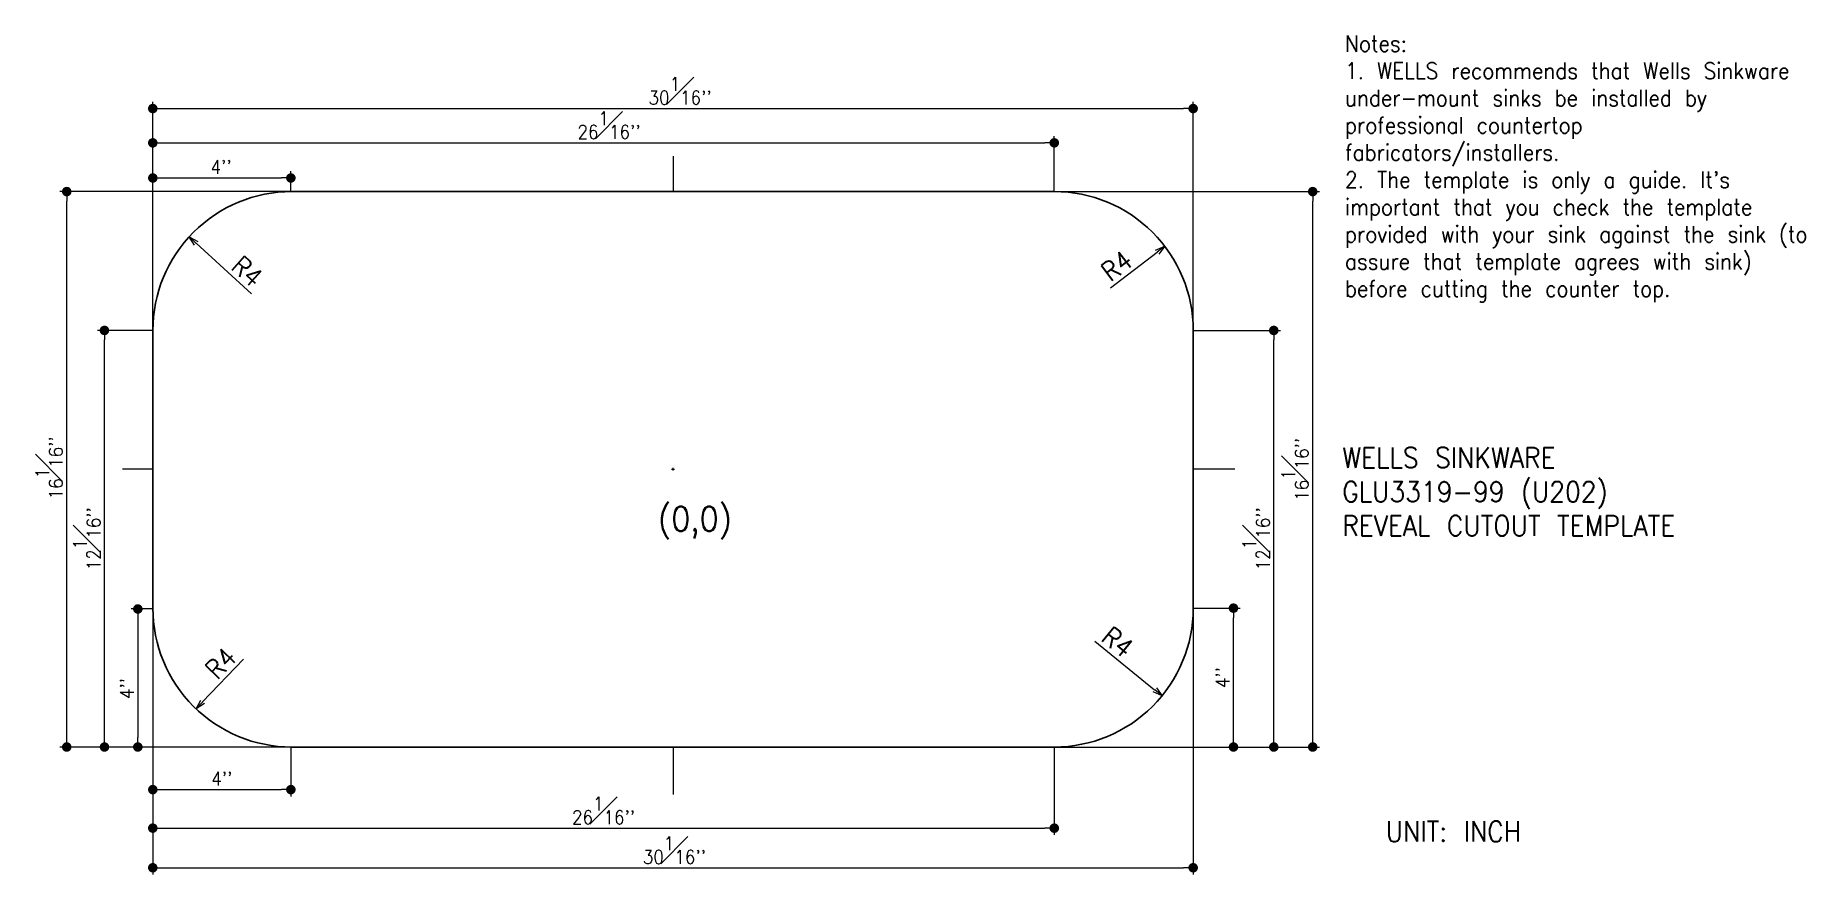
# Model space of a CAD drawing. Extents: x 11922 to 13222, y -320 to 296.
import ezdxf

# ---------------------------------------------------------------- set-up
doc = ezdxf.new("R2010")
doc.units = 0
doc.header["$LTSCALE"] = 40
doc.header["$MEASUREMENT"] = 0
doc.header["$PDMODE"] = 2
doc.layers.get('0').update_dxf_attribs({"linetype": 'CONTINUOUS'})
doc.layers.get('DEFPOINTS').update_dxf_attribs({"color": 5, "linetype": 'CONTINUOUS'})
doc.layers.add('DIM', color=5, linetype='CONTINUOUS')
doc.styles.get("Standard").update_dxf_attribs({"font": 'txt.shx', "width": 0.9})
doc.dimstyles.new('ISO-25', dxfattribs={"dimtxt": 2.5, "dimasz": 2.5, "dimexe": 1.25, "dimexo": 0.625, "dimtad": 1, "dimtxsty": 'STANDARD', "dimcen": 2.5, "dimadec": 0, "dimazin": 0, "dimtfac": 1, "dimtmove": 0, "dimatfit": 3, "dimfxl": 1, "dimarcsym": 0})

# ---------------------------------------------------------------- blocks, each defined once
blk = doc.blocks.new('_Open30')
at = {"color": 0, "linetype": 'ByBlock', "lineweight": -2}
for p, q in [((-1, 0.27), (0, 0)), ((0, 0), (-1, -0.27)), ((0, 0), (-1, 0))]:
    blk.add_line(p, q, dxfattribs=at)
blk = doc.blocks.new('*D53')
at = {"color": 0, "lineweight": -2}
blk.add_line((12081.2, 106.4), (12040.4, 143.6), dxfattribs=at)
at = {"layer": 'DEFPOINTS', "color": 0}
for p in [(12035.2, 148.3), (12110.6, 79.6)]:
    blk.add_point(p, dxfattribs=at)
at = {"color": 0, "lineweight": -2, "xscale": 7, "yscale": 7, "zscale": 7, "rotation": 137.677447518958}
blk.add_blockref('_Open30', (12035.2, 148.3), dxfattribs=at)
at = {"color": 40, "insert": (12077.9, 122.9), "char_height": 14, "attachment_point": 5, "rotation": 317.6774}
blk.add_mtext('R4', dxfattribs=at)
blk = doc.blocks.new('_DOT')
at = {"color": 0, "linetype": 'ByBlock'}
blk.add_line((-0.5, 0), (-1, 0), dxfattribs=at)
at = {"color": 0, "linetype": 'ByBlock', "const_width": 0.5}
blk.add_lwpolyline([(-0.25, 0, 1), (0.25, 0, 1)], format="xyb", close=True, dxfattribs=at)
blk = doc.blocks.new('*D54')
at = {"color": 0, "lineweight": -2}
blk.add_line((12711.9, 111), (12746.2, 137.2), dxfattribs=at)
at = {"layer": 'DEFPOINTS', "color": 0}
for p in [(12751.7, 141.4), (12670.6, 79.6)]:
    blk.add_point(p, dxfattribs=at)
at = {"color": 0, "lineweight": -2, "xscale": 7, "yscale": 7, "zscale": 7, "rotation": 37.32224615360603}
blk.add_blockref('_Open30', (12751.7, 141.4), dxfattribs=at)
at = {"color": 40, "insert": (12716.5, 127.2), "char_height": 14, "attachment_point": 5, "rotation": 37.3222}
blk.add_mtext('R4', dxfattribs=at)
blk = doc.blocks.new('*D56')
at = {"color": 0, "lineweight": -2}
blk.add_line((12700.4, -148.6), (12744.3, -184.3), dxfattribs=at)
at = {"layer": 'DEFPOINTS', "color": 0}
for p in [(12670.6, -124.4), (12749.8, -188.7)]:
    blk.add_point(p, dxfattribs=at)
at = {"color": 0, "lineweight": -2, "xscale": 7, "yscale": 7, "zscale": 7, "rotation": 320.8907110321984}
blk.add_blockref('_Open30', (12749.8, -188.7), dxfattribs=at)
at = {"color": 40, "insert": (12717.2, -149.4), "char_height": 14, "attachment_point": 5, "rotation": 320.8907}
blk.add_mtext('R4', dxfattribs=at)
blk = doc.blocks.new('*D55')
at = {"color": 0, "lineweight": -2}
blk.add_line((12075.1, -161.8), (12045.2, -193.3), dxfattribs=at)
at = {"layer": 'DEFPOINTS', "color": 0}
for p in [(12110.6, -124.4), (12040.4, -198.3)]:
    blk.add_point(p, dxfattribs=at)
at = {"color": 0, "lineweight": -2, "xscale": 7, "yscale": 7, "zscale": 7, "rotation": 226.4693396027294}
blk.add_blockref('_Open30', (12040.4, -198.3), dxfattribs=at)
at = {"color": 40, "insert": (12058.5, -164.7), "char_height": 14, "attachment_point": 5, "rotation": 46.4693}
blk.add_mtext('R4', dxfattribs=at)
blk = doc.blocks.new('*D61')
at = {"color": 0, "lineweight": -2}
for p, q in [((12008.6, -125), (12008.6, -320.1)), ((12772.6, -125), (12772.6, -320.1)), ((12015.6, -315.1), (12765.6, -315.1))]:
    blk.add_line(p, q, dxfattribs=at)
at = {"layer": 'DEFPOINTS', "color": 0}
for p in [(12008.6, -124.4), (12772.6, -124.4), (12772.6, -315.1)]:
    blk.add_point(p, dxfattribs=at)
at = {"color": 0, "lineweight": -2, "xscale": 7, "yscale": 7, "zscale": 7, "rotation": 180}
blk.add_blockref('_DOT', (12008.6, -315.1), dxfattribs=at)
at = {"color": 0, "lineweight": -2, "xscale": 7, "yscale": 7, "zscale": 7}
blk.add_blockref('_DOT', (12772.6, -315.1), dxfattribs=at)
at = {"color": 40, "insert": (12391.6, -302.1), "char_height": 10, "attachment_point": 5}
blk.add_mtext("30{\\H1.000000x;\\S1#16;}''", dxfattribs=at)
blk = doc.blocks.new('*D66')
at = {"color": 0, "lineweight": -2}
for p, q in [((12110, 181.6), (11940.4, 181.6)), ((11945.4, -219.4), (11945.4, 174.6)), ((12110, -226.4), (11940.4, -226.4))]:
    blk.add_line(p, q, dxfattribs=at)
at = {"layer": 'DEFPOINTS', "color": 0}
for p in [(11945.4, 181.6), (12110.6, 181.6), (12110.6, -226.4)]:
    blk.add_point(p, dxfattribs=at)
at = {"color": 0, "lineweight": -2, "xscale": 7, "yscale": 7, "zscale": 7}
for p, rotation in [((11945.4, 181.6), 90), ((11945.4, -226.4), 270)]:
    blk.add_blockref('_DOT', p, dxfattribs=dict(at, rotation=rotation))
at = {"color": 40, "insert": (11932.4, -21.3), "char_height": 10, "attachment_point": 5, "rotation": 90}
blk.add_mtext("16{\\H1.000000x;\\S1#16;}''", dxfattribs=at)
blk = doc.blocks.new('*D67')
at = {"color": 0, "lineweight": -2}
for p, q in [((12008, -125), (11992.6, -125)), ((11997.6, -132), (11997.6, -219.4)), ((12014.9, -226.4), (11992.6, -226.4))]:
    blk.add_line(p, q, dxfattribs=at)
at = {"layer": 'DEFPOINTS', "color": 0}
for p in [(12008.6, -125), (11997.6, -226.4), (12015.5, -226.4)]:
    blk.add_point(p, dxfattribs=at)
at = {"color": 0, "lineweight": -2, "xscale": 7, "yscale": 7, "zscale": 7}
for p, rotation in [((11997.6, -125), 90), ((11997.6, -226.4), 270)]:
    blk.add_blockref('_DOT', p, dxfattribs=dict(at, rotation=rotation))
at = {"color": 40, "insert": (11989.6, -183.4), "char_height": 10, "attachment_point": 5, "rotation": 90}
blk.add_mtext("4''", dxfattribs=at)
blk = doc.blocks.new('*D68')
at = {"color": 0, "lineweight": -2}
for p, q in [((12008, 79.6), (11968.1, 79.6)), ((11973.1, -219.4), (11973.1, 72.6)), ((12014.9, -226.4), (11968.1, -226.4))]:
    blk.add_line(p, q, dxfattribs=at)
at = {"layer": 'DEFPOINTS', "color": 0}
for p in [(11973.1, 79.6), (12008.6, 79.6), (12015.5, -226.4)]:
    blk.add_point(p, dxfattribs=at)
at = {"color": 0, "lineweight": -2, "xscale": 7, "yscale": 7, "zscale": 7}
for p, rotation in [((11973.1, 79.6), 90), ((11973.1, -226.4), 270)]:
    blk.add_blockref('_DOT', p, dxfattribs=dict(at, rotation=rotation))
at = {"color": 40, "insert": (11960.1, -73.4), "char_height": 10, "attachment_point": 5, "rotation": 90}
blk.add_mtext("12{\\H1.000000x;\\S1#16;}''", dxfattribs=at)
blk = doc.blocks.new('*D69')
at = {"color": 0, "lineweight": -2}
for p, q in [((12008.6, -125), (12008.6, -262.7)), ((12110, -227), (12110, -262.7)), ((12015.6, -257.7), (12103, -257.7))]:
    blk.add_line(p, q, dxfattribs=at)
at = {"layer": 'DEFPOINTS', "color": 0}
for p in [(12008.6, -124.4), (12110, -226.4), (12110, -257.7)]:
    blk.add_point(p, dxfattribs=at)
at = {"color": 0, "lineweight": -2, "xscale": 7, "yscale": 7, "zscale": 7, "rotation": 180}
blk.add_blockref('_DOT', (12008.6, -257.7), dxfattribs=at)
at = {"color": 0, "lineweight": -2, "xscale": 7, "yscale": 7, "zscale": 7}
blk.add_blockref('_DOT', (12110, -257.7), dxfattribs=at)
at = {"color": 40, "insert": (12059.3, -249.7), "char_height": 10, "attachment_point": 5}
blk.add_mtext("4''", dxfattribs=at)
blk = doc.blocks.new('*D70')
at = {"color": 0, "lineweight": -2}
for p, q in [((12008.6, -125), (12008.6, -291)), ((12670.6, -227), (12670.6, -291)), ((12015.6, -286), (12663.6, -286))]:
    blk.add_line(p, q, dxfattribs=at)
at = {"layer": 'DEFPOINTS', "color": 0}
for p in [(12008.6, -124.4), (12670.6, -226.4), (12670.6, -286)]:
    blk.add_point(p, dxfattribs=at)
at = {"color": 0, "lineweight": -2, "xscale": 7, "yscale": 7, "zscale": 7, "rotation": 180}
blk.add_blockref('_DOT', (12008.6, -286), dxfattribs=at)
at = {"color": 0, "lineweight": -2, "xscale": 7, "yscale": 7, "zscale": 7}
blk.add_blockref('_DOT', (12670.6, -286), dxfattribs=at)
at = {"color": 40, "insert": (12339.6, -273), "char_height": 10, "attachment_point": 5}
blk.add_mtext("26{\\H1.000000x;\\S1#16;}''", dxfattribs=at)
blk = doc.blocks.new('*D71')
at = {"color": 0, "lineweight": -2}
for p, q in [((12008.6, 80.2), (12008.6, 196.6)), ((12110, 182.2), (12110, 196.6)), ((12015.6, 191.6), (12103, 191.6))]:
    blk.add_line(p, q, dxfattribs=at)
at = {"layer": 'DEFPOINTS', "color": 0}
for p in [(12110, 191.6), (12110, 181.6), (12008.6, 79.6)]:
    blk.add_point(p, dxfattribs=at)
at = {"color": 0, "lineweight": -2, "xscale": 7, "yscale": 7, "zscale": 7, "rotation": 180}
blk.add_blockref('_DOT', (12008.6, 191.6), dxfattribs=at)
at = {"color": 0, "lineweight": -2, "xscale": 7, "yscale": 7, "zscale": 7}
blk.add_blockref('_DOT', (12110, 191.6), dxfattribs=at)
at = {"color": 40, "insert": (12058.7, 199.6), "char_height": 10, "attachment_point": 5}
blk.add_mtext("4''", dxfattribs=at)
blk = doc.blocks.new('*D72')
at = {"color": 0, "lineweight": -2}
for p, q in [((12008.6, 80.2), (12008.6, 222.4)), ((12670.6, 182.2), (12670.6, 222.4)), ((12015.6, 217.4), (12663.6, 217.4))]:
    blk.add_line(p, q, dxfattribs=at)
at = {"layer": 'DEFPOINTS', "color": 0}
for p in [(12670.6, 217.4), (12670.6, 181.6), (12008.6, 79.6)]:
    blk.add_point(p, dxfattribs=at)
at = {"color": 0, "lineweight": -2, "xscale": 7, "yscale": 7, "zscale": 7, "rotation": 180}
blk.add_blockref('_DOT', (12008.6, 217.4), dxfattribs=at)
at = {"color": 0, "lineweight": -2, "xscale": 7, "yscale": 7, "zscale": 7}
blk.add_blockref('_DOT', (12670.6, 217.4), dxfattribs=at)
at = {"color": 40, "insert": (12343.6, 230.4), "char_height": 10, "attachment_point": 5}
blk.add_mtext("26{\\H1.000000x;\\S1#16;}''", dxfattribs=at)
blk = doc.blocks.new('*D73')
at = {"color": 0, "lineweight": -2}
for p, q in [((12008.6, 80.2), (12008.6, 247.6)), ((12772.6, 80.2), (12772.6, 247.6)), ((12015.6, 242.6), (12765.6, 242.6))]:
    blk.add_line(p, q, dxfattribs=at)
at = {"layer": 'DEFPOINTS', "color": 0}
for p in [(12772.6, 242.6), (12008.6, 79.6), (12772.6, 79.6)]:
    blk.add_point(p, dxfattribs=at)
at = {"color": 0, "lineweight": -2, "xscale": 7, "yscale": 7, "zscale": 7, "rotation": 180}
blk.add_blockref('_DOT', (12008.6, 242.6), dxfattribs=at)
at = {"color": 0, "lineweight": -2, "xscale": 7, "yscale": 7, "zscale": 7}
blk.add_blockref('_DOT', (12772.6, 242.6), dxfattribs=at)
at = {"color": 40, "insert": (12395.8, 255.6), "char_height": 10, "attachment_point": 5}
blk.add_mtext("30{\\H1.000000x;\\S1#16;}''", dxfattribs=at)
blk = doc.blocks.new('*D74')
at = {"color": 0, "lineweight": -2}
for p, q in [((12773.2, -124.4), (12807.2, -124.4)), ((12802.2, -219.4), (12802.2, -131.4)), ((12671.2, -226.4), (12807.2, -226.4))]:
    blk.add_line(p, q, dxfattribs=at)
at = {"layer": 'DEFPOINTS', "color": 0}
for p in [(12772.6, -124.4), (12802.2, -124.4), (12670.6, -226.4)]:
    blk.add_point(p, dxfattribs=at)
at = {"color": 0, "lineweight": -2, "xscale": 7, "yscale": 7, "zscale": 7}
for p, rotation in [((12802.2, -124.4), 90), ((12802.2, -226.4), 270)]:
    blk.add_blockref('_DOT', p, dxfattribs=dict(at, rotation=rotation))
at = {"color": 40, "insert": (12794.2, -175.4), "char_height": 10, "attachment_point": 5, "rotation": 90}
blk.add_mtext("4''", dxfattribs=at)
blk = doc.blocks.new('*D75')
at = {"color": 0, "lineweight": -2}
for p, q in [((12773.2, 79.6), (12836.8, 79.6)), ((12831.8, -219.4), (12831.8, 72.6)), ((12671.2, -226.4), (12836.8, -226.4))]:
    blk.add_line(p, q, dxfattribs=at)
at = {"layer": 'DEFPOINTS', "color": 0}
for p in [(12772.6, 79.6), (12831.8, 79.6), (12670.6, -226.4)]:
    blk.add_point(p, dxfattribs=at)
at = {"color": 0, "lineweight": -2, "xscale": 7, "yscale": 7, "zscale": 7}
for p, rotation in [((12831.8, 79.6), 90), ((12831.8, -226.4), 270)]:
    blk.add_blockref('_DOT', p, dxfattribs=dict(at, rotation=rotation))
at = {"color": 40, "insert": (12818.8, -73.4), "char_height": 10, "attachment_point": 5, "rotation": 90}
blk.add_mtext("12{\\H1.000000x;\\S1#16;}''", dxfattribs=at)
blk = doc.blocks.new('*D76')
at = {"color": 0, "lineweight": -2}
for p, q in [((12671.2, 181.6), (12865.4, 181.6)), ((12860.4, -219.4), (12860.4, 174.6)), ((12671.2, -226.4), (12865.4, -226.4))]:
    blk.add_line(p, q, dxfattribs=at)
at = {"layer": 'DEFPOINTS', "color": 0}
for p in [(12670.6, 181.6), (12860.4, 181.6), (12670.6, -226.4)]:
    blk.add_point(p, dxfattribs=at)
at = {"color": 0, "lineweight": -2, "xscale": 7, "yscale": 7, "zscale": 7}
for p, rotation in [((12860.4, 181.6), 90), ((12860.4, -226.4), 270)]:
    blk.add_blockref('_DOT', p, dxfattribs=dict(at, rotation=rotation))
at = {"color": 40, "insert": (12847.4, -22.4), "char_height": 10, "attachment_point": 5, "rotation": 90}
blk.add_mtext("16{\\H1.000000x;\\S1#16;}''", dxfattribs=at)

msp = doc.modelspace()

# ---------------------------------------------------------------- linework, layer by layer
at = {"color": 7, "lineweight": 30}
msp.add_lwpolyline([(12110.62306, -226.39468), (12670.62306, -226.39468, 0.4142135624), (12772.62306, -124.39468), (12772.62306, 79.60532, 0.4142135624), (12670.62306, 181.60532), (12110.62306, 181.60532, 0.4142135624), (12008.62306, 79.60532), (12008.62306, -124.39468, 0.4142135624)], format="xyb", close=True, dxfattribs=at)
at = {"layer": 'DIM', "color": 1}
for p, q in [((12390.62306, 207.53572), (12390.62306, 181.60532)), ((12008.62306, -22.39468), (11986.29424, -22.39468)), ((12803.14983, -22.39468), (12772.62306, -22.39468)), ((12390.62306, -226.39468), (12390.62306, -261.27673))]:
    msp.add_line(p, q, dxfattribs=at)
at = {"layer": 'DIM'}
msp.add_point((12390.62306, -22.39468), dxfattribs=at)
at = {"layer": 'DIM', "color": 1}
msp.add_point((12390.62306, -22.39468), dxfattribs=at)

# ---------------------------------------------------------------- texts
at = {"color": 0, "insert": (12884.18189, 296.33584), "char_height": 6, "width": 368.4918967, "attachment_point": 1}
msp.add_mtext("{\\H2x;\\C4;Notes: \\P1. WELLS recommends that Wells Sinkware under-mount sinks be installed by professional countertop fabricators/installers. \\P2. The template is only a guide. It's important that you check the template provided with your sink against the sink (to assure that template agrees with sink) before cutting the counter top.}", dxfattribs=at)
at = {"color": 102, "char_height": 15, "attachment_point": 1}
for s, insert, width in [('WELLS SINKWARE\\PGLU3319-99 (U202) \\PREVEAL CUTOUT TEMPLATE', (12882.04792, -6.35829), 307.875), ('UNIT: INCH', (12914.01137, -280.91982), 174.7777778)]:
    msp.add_mtext(s, dxfattribs=dict(at, insert=insert, width=width))
at = {"layer": 'DIM', "insert": (12379.6919, -49.72349), "char_height": 18, "width": 142.4596033, "attachment_point": 1}
msp.add_mtext('{\\C1;(0,0)}', dxfattribs=at)

# ---------------------------------------------------------------- dimensions: what is measured, and where the dimension line sits
at = {"color": 102}
for base, p1, p2, picture, middle in [((12772.62306, 242.58272), (12008.62306, 79.60532), (12772.62306, 79.60532), '*D73', (12395.75526, 242.58272)), ((12670.62306, 217.36512), (12008.62306, 79.60532), (12670.62306, 181.60532), '*D72', (12343.59489, 217.36512)), ((12109.99806, 191.58712), (12008.62306, 79.60532), (12109.99806, 181.60532), '*D71', (12058.67592, 191.58712)), ((12772.62306, -315.11858), (12008.62306, -124.39468), (12772.62306, -124.39468), '*D61', (12391.60548, -315.11858))]:
    dim = msp.add_linear_dim(base=base, p1=p1, p2=p2, dimstyle='ISO-25', override={"dimtxt": 10, "dimasz": 7, "dimexe": 5, "dimgap": 3, "dimdec": 4, "dimlfac": 0.03937, "dimdsep": 46, "dimlunit": 5, "dimpost": "''", "dimblk1": 'DOT', "dimblk2": 'DOT', "dimsah": 1, "dimclrt": 40, "dimfrac": 1}, dxfattribs=at)
    dim.commit()
    dim.dimension.update_dxf_attribs({"geometry": picture, "text_midpoint": middle, "dimtype": 160})
for base, p1, p2, picture, middle in [((11945.38932, 181.60532), (12110.62306, -226.39468), (12110.62306, 181.60532), '*D66', (11945.38932, -21.34213)), ((12860.44214, 181.60532), (12670.62306, -226.39468), (12670.62306, 181.60532), '*D76', (12860.44214, -22.39468)), ((12831.76628, 79.60532), (12670.62306, -226.39468), (12772.62306, 79.60532), '*D75', (12831.76628, -73.39468)), ((11997.63548, -226.39468), (12008.62306, -125.01968), (12015.51822, -226.39468), '*D67', (11997.63548, -183.44338)), ((12802.20809, -124.39468), (12670.62306, -226.39468), (12772.62306, -124.39468), '*D74', (12802.20809, -175.39468))]:
    dim = msp.add_linear_dim(base=base, p1=p1, p2=p2, angle=90, dimstyle='ISO-25', override={"dimtxt": 10, "dimasz": 7, "dimexe": 5, "dimgap": 3, "dimdec": 4, "dimlfac": 0.03937, "dimdsep": 46, "dimlunit": 5, "dimpost": "''", "dimblk1": 'DOT', "dimblk2": 'DOT', "dimsah": 1, "dimclrt": 40, "dimfrac": 1}, dxfattribs=at)
    dim.commit()
    dim.dimension.update_dxf_attribs({"geometry": picture, "text_midpoint": middle, "dimtype": 160})
for center, mpoint, picture, middle in [((12110.62306, 79.60532), (12035.20771, 148.28228), '*D53', (12071.21626, 115.49111)), ((12670.62306, 79.60532), (12751.73734, 141.44763), '*D54', (12722.59187, 119.22684)), ((12110.62306, -124.39468), (12040.37131, -198.34529), '*D55', (12065.7952, -171.58279)), ((12670.62306, -124.39468), (12749.76936, -188.73645), '*D56', (12710.90137, -157.13882))]:
    dim = msp.add_radius_dim(center=center, mpoint=mpoint, dimstyle='ISO-25', override={"dimtxt": 14, "dimasz": 7, "dimexe": 5, "dimgap": 3, "dimdec": 4, "dimlfac": 0.03937, "dimdsep": 46, "dimlunit": 5, "dimblk1": 'DOT', "dimblk2": 'Open30', "dimsah": 1, "dimclrt": 40, "dimfrac": 1}, dxfattribs=at)
    dim.commit()
    dim.dimension.update_dxf_attribs({"geometry": picture, "text_midpoint": middle, "dimtype": 164})
dim = msp.add_linear_dim(base=(11973.13182, 79.60532), p1=(12015.51822, -226.39468), p2=(12008.62306, 79.60532), angle=90, dimstyle='ISO-25', override={"dimtxt": 10, "dimasz": 7, "dimexe": 5, "dimgap": 3, "dimdec": 4, "dimlfac": 0.03937, "dimdsep": 46, "dimlunit": 5, "dimpost": "''", "dimblk1": 'DOT', "dimblk2": 'DOT', "dimsah": 1, "dimclrt": 40, "dimfrac": 1}, dxfattribs=at)
dim.commit()
dim.dimension.update_dxf_attribs({"geometry": '*D68', "text_midpoint": (11960.13182, -73.39468)})
for base, p2, picture, middle in [((12109.99806, -257.70048), (12109.99806, -226.39468), '*D69', (12059.31056, -249.70048)), ((12670.62306, -286.00426), (12670.62306, -226.39468), '*D70', (12339.62306, -273.00426))]:
    dim = msp.add_linear_dim(base=base, p1=(12008.62306, -124.39468), p2=p2, dimstyle='ISO-25', override={"dimtxt": 10, "dimasz": 7, "dimexe": 5, "dimgap": 3, "dimdec": 4, "dimlfac": 0.03937, "dimdsep": 46, "dimlunit": 5, "dimpost": "''", "dimblk1": 'DOT', "dimblk2": 'DOT', "dimsah": 1, "dimclrt": 40, "dimfrac": 1}, dxfattribs=at)
    dim.commit()
    dim.dimension.update_dxf_attribs({"geometry": picture, "text_midpoint": middle})

doc.saveas('drawing.dxf')
